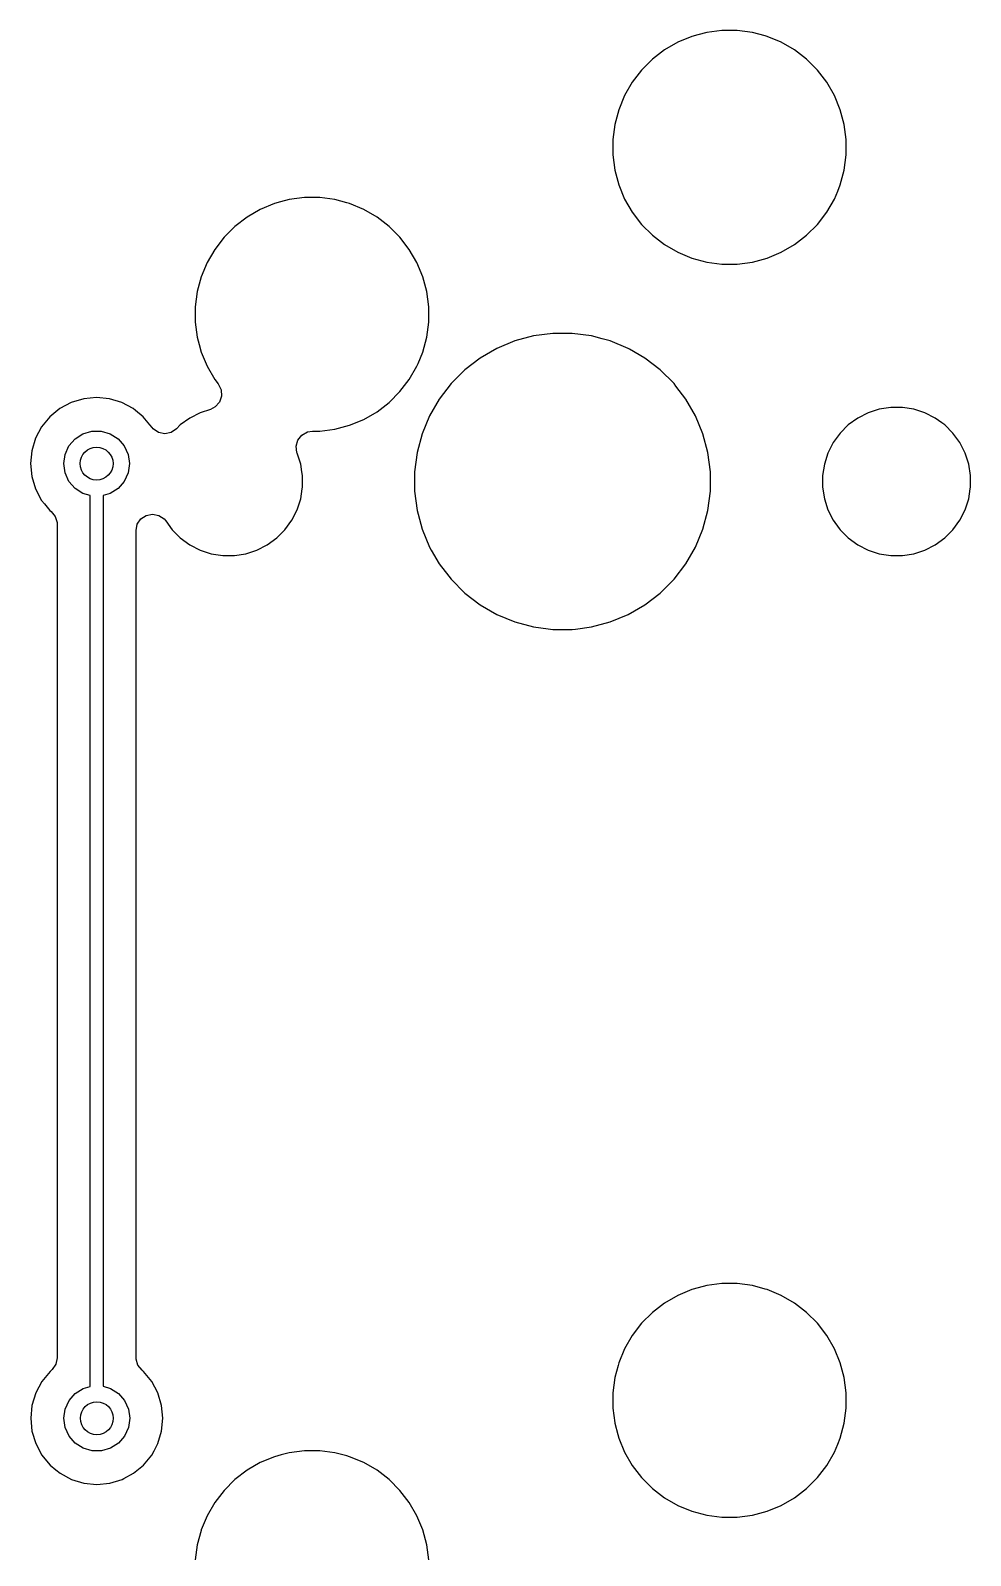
# Model space of a CAD drawing. Extents: x 17 to 170, y -181 to -32.
# Drawn here: x 117.38 to 131.68, y -69.65 to -46.47 of the extents above; entities that cross this region are included whole.
import ezdxf

# ---------------------------------------------------------------- set-up
doc = ezdxf.new("R2010")
doc.units = 0
doc.layers.add('BLACK', color=7, linetype='CONTINUOUS')

msp = doc.modelspace()

# ---------------------------------------------------------------- linework, layer by layer
at = {"layer": 'BLACK', "linetype": 'CONTINUOUS'}
for p, q in [((127.443051, -46.56012), (127.228041, -46.649179)), ((127.533832, -46.535795), (127.443051, -46.56012)), ((127.667874, -46.499879), (127.533832, -46.535795)), ((127.667878, -46.499878), (127.667874, -46.499879)), ((127.66788, -46.499878), (127.667878, -46.499878)), ((127.898628, -46.4695), (127.66788, -46.499878)), ((128.131372, -46.4695), (127.898628, -46.4695)), ((128.362119, -46.499878), (128.131372, -46.4695)), ((128.362126, -46.499879), (128.362119, -46.499878)), ((128.555271, -46.551632), (128.362126, -46.499879)), ((128.586948, -46.56012), (128.555271, -46.551632)), ((128.801958, -46.649179), (128.586948, -46.56012)), ((127.026467, -46.765558), (126.841819, -46.907244)), ((127.228032, -46.649184), (127.026467, -46.765558)), ((127.228041, -46.649179), (127.228032, -46.649184)), ((128.801967, -46.649184), (128.801958, -46.649179)), ((128.801969, -46.649185), (128.801967, -46.649184)), ((129.003532, -46.765558), (128.801969, -46.649185)), ((129.188181, -46.907244), (129.003532, -46.765558)), ((126.841815, -46.907247), (126.677247, -47.071815)), ((126.841819, -46.907244), (126.841815, -46.907247)), ((129.352756, -47.071819), (129.188181, -46.907244)), ((126.535558, -47.256467), (126.419184, -47.458032)), ((126.677244, -47.071819), (126.535558, -47.256467)), ((126.677247, -47.071815), (126.677244, -47.071819)), ((129.494442, -47.256468), (129.352756, -47.071819)), ((129.610815, -47.458031), (129.494442, -47.256468)), ((126.419179, -47.458041), (126.33012, -47.673051)), ((126.419184, -47.458032), (126.419179, -47.458041)), ((129.610815, -47.458032), (129.610815, -47.458031)), ((129.61082, -47.458041), (129.610815, -47.458032)), ((129.699879, -47.673051), (129.61082, -47.458041)), ((126.330118, -47.67306), (126.269879, -47.897874)), ((126.33012, -47.673051), (126.330118, -47.67306)), ((129.69988, -47.673055), (129.699879, -47.673051)), ((129.699882, -47.67306), (129.69988, -47.673055)), ((129.760121, -47.897874), (129.699882, -47.67306)), ((126.269879, -47.897874), (126.2395, -48.128628)), ((129.7905, -48.128628), (129.760121, -47.897874)), ((126.2395, -48.128628), (126.2395, -48.361372)), ((129.7905, -48.361372), (129.7905, -48.128628)), ((126.2395, -48.361372), (126.269879, -48.592126)), ((129.760121, -48.592126), (129.7905, -48.361372)), ((126.269879, -48.592126), (126.315465, -48.762253)), ((129.699882, -48.81694), (129.760121, -48.592126)), ((126.315465, -48.762253), (126.33012, -48.816948)), ((126.33012, -48.816948), (126.419179, -49.031958)), ((129.610815, -49.031969), (129.661435, -48.909762)), ((129.661435, -48.909762), (129.699879, -48.816948)), ((129.699879, -48.816945), (129.699882, -48.81694)), ((129.699879, -48.816948), (129.699879, -48.816945)), ((121.093051, -49.10012), (120.878041, -49.189179)), ((121.183832, -49.075795), (121.093051, -49.10012)), ((121.317874, -49.039879), (121.183832, -49.075795)), ((121.317878, -49.039878), (121.317874, -49.039879)), ((121.31788, -49.039878), (121.317878, -49.039878)), ((121.548628, -49.0095), (121.31788, -49.039878)), ((121.781372, -49.0095), (121.548628, -49.0095)), ((122.012119, -49.039878), (121.781372, -49.0095)), ((122.012126, -49.039879), (122.012119, -49.039878)), ((122.19675, -49.089349), (122.012126, -49.039879)), ((122.236948, -49.10012), (122.19675, -49.089349)), ((122.451958, -49.189179), (122.236948, -49.10012)), ((126.419179, -49.031958), (126.419184, -49.031967)), ((126.419184, -49.031967), (126.419185, -49.031969)), ((126.419185, -49.031969), (126.535558, -49.233532)), ((129.494442, -49.233532), (129.610815, -49.031969)), ((120.676467, -49.305558), (120.491819, -49.447244)), ((120.878032, -49.189184), (120.676467, -49.305558)), ((120.878041, -49.189179), (120.878032, -49.189184)), ((122.451967, -49.189184), (122.451958, -49.189179)), ((122.451969, -49.189185), (122.451967, -49.189184)), ((122.653532, -49.305558), (122.451969, -49.189185)), ((122.838181, -49.447244), (122.653532, -49.305558)), ((126.535558, -49.233532), (126.677244, -49.418181)), ((129.352756, -49.418181), (129.494442, -49.233532)), ((120.491815, -49.447247), (120.327247, -49.611815)), ((120.491819, -49.447244), (120.491815, -49.447247)), ((123.002756, -49.611819), (122.838181, -49.447244)), ((126.677244, -49.418181), (126.841819, -49.582756)), ((126.841819, -49.582756), (127.026468, -49.724442)), ((129.003532, -49.724442), (129.188181, -49.582756)), ((129.188181, -49.582756), (129.352756, -49.418181)), ((120.185558, -49.796467), (120.069184, -49.998032)), ((120.327244, -49.611819), (120.185558, -49.796467)), ((120.327247, -49.611815), (120.327244, -49.611819)), ((123.144442, -49.796468), (123.002756, -49.611819)), ((123.260815, -49.998031), (123.144442, -49.796468)), ((127.026468, -49.724442), (127.228031, -49.840815)), ((127.228031, -49.840815), (127.228034, -49.840816)), ((127.228034, -49.840816), (127.228041, -49.84082)), ((127.228041, -49.84082), (127.443051, -49.929879)), ((128.586948, -49.929879), (128.801958, -49.84082)), ((128.801958, -49.84082), (128.801961, -49.840818)), ((128.801961, -49.840818), (128.801969, -49.840815)), ((128.801969, -49.840815), (129.003532, -49.724442)), ((120.069179, -49.998041), (119.98012, -50.213051)), ((120.069184, -49.998032), (120.069179, -49.998041)), ((123.260815, -49.998032), (123.260815, -49.998031)), ((123.26082, -49.998041), (123.260815, -49.998032)), ((123.349879, -50.213051), (123.26082, -49.998041)), ((127.443051, -49.929879), (127.443055, -49.92988)), ((127.443055, -49.92988), (127.44306, -49.929882)), ((127.44306, -49.929882), (127.667874, -49.990121)), ((127.667874, -49.990121), (127.898628, -50.0205)), ((127.898628, -50.0205), (128.131372, -50.0205)), ((128.131372, -50.0205), (128.362126, -49.990121)), ((128.362126, -49.990121), (128.58694, -49.929882)), ((128.58694, -49.929882), (128.586945, -49.929879)), ((128.586945, -49.929879), (128.586948, -49.929879)), ((119.980118, -50.21306), (119.919879, -50.437874)), ((119.98012, -50.213051), (119.980118, -50.21306)), ((123.34988, -50.213055), (123.349879, -50.213051)), ((123.349882, -50.21306), (123.34988, -50.213055)), ((123.410121, -50.437874), (123.349882, -50.21306)), ((119.919879, -50.437874), (119.8895, -50.668628)), ((123.4405, -50.668628), (123.410121, -50.437874)), ((119.8895, -50.668628), (119.8895, -50.901372)), ((123.4405, -50.901372), (123.4405, -50.668628)), ((119.8895, -50.901372), (119.919879, -51.132126)), ((123.410121, -51.132126), (123.4405, -50.901372)), ((119.919879, -51.132126), (119.948975, -51.240712)), ((123.349882, -51.35694), (123.410121, -51.132126)), ((124.750049, -51.18936), (124.4775, -51.302253)), ((125.035011, -51.113006), (124.750049, -51.18936)), ((125.327493, -51.0745), (125.035011, -51.113006)), ((125.327494, -51.0745), (125.327493, -51.0745)), ((125.622506, -51.0745), (125.327494, -51.0745)), ((125.622507, -51.0745), (125.622506, -51.0745)), ((125.914989, -51.113006), (125.622507, -51.0745)), ((125.914993, -51.113007), (125.914988, -51.113006)), ((125.914988, -51.113006), (125.914989, -51.113006)), ((126.076555, -51.156297), (125.914993, -51.113007)), ((126.19995, -51.18936), (126.076555, -51.156297)), ((126.472499, -51.302253), (126.19995, -51.18936)), ((119.948975, -51.240712), (119.98012, -51.356948)), ((119.98012, -51.356948), (120.069179, -51.571958)), ((123.277986, -51.530516), (123.349879, -51.356948)), ((123.349879, -51.356945), (123.349882, -51.35694)), ((123.349879, -51.356948), (123.349879, -51.356945)), ((124.222005, -51.449762), (123.987963, -51.629349)), ((124.22201, -51.449759), (124.222005, -51.449762)), ((124.477496, -51.302255), (124.22201, -51.449759)), ((124.4775, -51.302253), (124.477496, -51.302255)), ((126.472503, -51.302255), (126.472499, -51.302253)), ((126.472505, -51.302256), (126.472503, -51.302255)), ((126.472507, -51.302257), (126.472505, -51.302256)), ((126.495313, -51.315424), (126.472507, -51.302257)), ((126.727989, -51.449759), (126.495313, -51.315424)), ((126.727994, -51.449762), (126.727989, -51.449759)), ((126.962036, -51.629349), (126.727994, -51.449762)), ((120.069179, -51.571958), (120.069184, -51.571967)), ((120.069184, -51.571967), (120.069185, -51.571969)), ((120.069185, -51.571969), (120.185558, -51.773532)), ((123.144442, -51.773532), (123.260815, -51.571969)), ((123.260815, -51.571969), (123.277986, -51.530516)), ((123.987963, -51.629349), (123.779349, -51.837963)), ((126.962037, -51.62935), (126.962036, -51.629349)), ((126.962042, -51.629354), (126.962037, -51.62935)), ((127.170646, -51.837958), (126.962042, -51.629354)), ((120.185558, -51.773532), (120.18556, -51.773535)), ((120.18556, -51.773535), (120.185561, -51.773536)), ((120.185561, -51.773536), (120.238925, -51.843082)), ((120.238925, -51.843082), (120.281896, -51.930217)), ((123.002756, -51.958181), (123.144442, -51.773532)), ((123.779349, -51.837963), (123.599762, -52.072005)), ((127.170649, -51.837962), (127.170646, -51.837958)), ((127.17065, -51.837963), (127.170649, -51.837962)), ((127.198148, -51.873799), (127.17065, -51.837963)), ((127.350238, -52.072006), (127.198148, -51.873799)), ((118.00344, -52.12514), (117.829637, -52.21804)), ((118.003448, -52.125137), (118.00344, -52.12514)), ((118.192042, -52.067927), (118.003448, -52.125137)), ((118.388174, -52.048611), (118.192042, -52.067927)), ((118.584305, -52.067927), (118.388174, -52.048611)), ((118.772899, -52.125137), (118.584305, -52.067927)), ((118.772907, -52.12514), (118.772899, -52.125137)), ((118.94671, -52.21804), (118.772907, -52.12514)), ((120.25702, -52.119163), (120.192961, -52.192208)), ((120.28825, -52.027164), (120.25702, -52.119163)), ((120.281896, -51.930217), (120.28825, -52.027164)), ((122.653532, -52.264442), (122.838181, -52.122756)), ((122.838181, -52.122756), (123.002756, -51.958181)), ((123.599759, -52.07201), (123.452255, -52.327496)), ((123.599762, -52.072005), (123.599759, -52.07201)), ((127.497743, -52.327493), (127.350238, -52.072006)), ((117.677288, -52.343072), (117.552262, -52.495415)), ((117.677294, -52.343066), (117.677288, -52.343072)), ((117.829637, -52.21804), (117.677294, -52.343066)), ((118.98049, -52.245763), (118.94671, -52.21804)), ((119.099057, -52.343069), (118.98049, -52.245763)), ((119.20037, -52.466519), (119.099057, -52.343069)), ((119.80511, -52.362385), (119.661787, -52.466516)), ((119.962947, -52.281963), (119.80511, -52.362385)), ((119.962965, -52.281955), (119.962947, -52.281963)), ((120.118325, -52.231476), (119.962965, -52.281955)), ((120.192961, -52.192208), (120.118325, -52.231476)), ((122.236948, -52.469879), (122.451958, -52.38082)), ((122.451958, -52.38082), (122.451961, -52.380818)), ((122.451961, -52.380818), (122.451969, -52.380815)), ((122.451969, -52.380815), (122.653532, -52.264442)), ((123.452253, -52.3275), (123.33936, -52.600049)), ((123.452255, -52.327496), (123.452253, -52.3275)), ((127.610639, -52.600048), (127.497743, -52.327493)), ((129.96511, -52.362385), (129.821789, -52.466514)), ((130.122947, -52.281963), (129.96511, -52.362385)), ((130.122956, -52.281959), (130.122947, -52.281963)), ((130.122958, -52.281958), (130.122956, -52.281958)), ((130.122956, -52.281958), (130.122956, -52.281959)), ((130.291445, -52.227214), (130.122958, -52.281958)), ((130.291448, -52.227213), (130.291445, -52.227214)), ((130.29145, -52.227213), (130.291448, -52.227213)), ((130.291456, -52.227211), (130.29145, -52.227213)), ((130.466411, -52.1995), (130.291456, -52.227211)), ((130.466421, -52.1995), (130.466411, -52.1995)), ((130.643579, -52.1995), (130.466421, -52.1995)), ((130.643588, -52.1995), (130.643579, -52.1995)), ((130.818543, -52.227211), (130.643588, -52.1995)), ((130.818549, -52.227213), (130.818543, -52.227211)), ((130.818555, -52.227214), (130.818549, -52.227213)), ((130.987042, -52.281958), (130.818555, -52.227214)), ((130.98705, -52.281962), (130.987042, -52.281958)), ((130.987052, -52.281963), (130.98705, -52.281962)), ((131.144889, -52.362385), (130.987052, -52.281963)), ((131.243504, -52.434033), (131.144889, -52.362385)), ((117.552262, -52.495415), (117.459362, -52.669218)), ((118.060744, -52.676077), (118.180466, -52.599136)), ((118.180466, -52.599136), (118.317017, -52.559041)), ((118.317017, -52.559041), (118.459331, -52.559041)), ((118.459331, -52.559041), (118.595882, -52.599136)), ((118.595882, -52.599136), (118.715604, -52.676077)), ((119.231845, -52.504871), (119.20037, -52.466519)), ((119.232502, -52.504331), (119.231845, -52.504871)), ((119.250229, -52.525931), (119.232502, -52.504331)), ((119.33101, -52.579908), (119.250229, -52.525931)), ((119.426298, -52.598863), (119.33101, -52.579908)), ((119.521586, -52.57991), (119.426298, -52.598863)), ((119.602368, -52.525934), (119.521586, -52.57991)), ((119.661783, -52.466519), (119.602368, -52.525934)), ((119.661787, -52.466516), (119.661783, -52.466519)), ((121.450879, -52.696455), (121.511028, -52.620158)), ((121.511028, -52.620158), (121.595795, -52.572686)), ((121.595795, -52.572686), (121.672739, -52.5605)), ((121.672739, -52.5605), (121.781372, -52.5605)), ((121.781372, -52.5605), (122.012126, -52.530121)), ((122.012126, -52.530121), (122.23694, -52.469882)), ((122.23694, -52.469882), (122.236945, -52.469879)), ((122.236945, -52.469879), (122.236948, -52.469879)), ((123.33936, -52.600049), (123.263006, -52.885011)), ((127.686993, -52.885007), (127.610639, -52.600048)), ((129.696514, -52.591789), (129.592385, -52.73511)), ((129.821789, -52.466514), (129.696514, -52.591789)), ((131.288214, -52.466517), (131.243504, -52.434033)), ((131.413483, -52.591786), (131.288214, -52.466517)), ((131.517614, -52.73511), (131.413483, -52.591786)), ((117.459359, -52.669226), (117.402149, -52.85782)), ((117.459362, -52.669218), (117.459359, -52.669226)), ((117.908428, -52.913086), (117.967547, -52.783632)), ((117.967547, -52.783632), (118.060744, -52.676077)), ((118.715604, -52.676077), (118.808801, -52.783632)), ((118.808801, -52.783632), (118.86792, -52.913086)), ((121.424507, -52.789962), (121.450879, -52.696455)), ((121.435925, -52.886444), (121.424507, -52.789962)), ((129.592385, -52.73511), (129.511963, -52.892947)), ((131.598042, -52.892958), (131.517614, -52.73511)), ((117.402149, -52.85782), (117.382833, -53.053952)), ((117.382833, -53.053952), (117.402149, -53.250083)), ((117.888174, -53.053952), (117.908428, -52.913086)), ((117.908428, -53.194818), (117.888174, -53.053952)), ((118.86792, -52.913086), (118.888174, -53.053952)), ((118.888174, -53.053952), (118.86792, -53.194818)), ((121.43804, -52.892955), (121.435925, -52.886444)), ((121.438042, -52.892958), (121.43804, -52.892955)), ((121.492786, -53.061445), (121.438042, -52.892958)), ((121.492787, -53.061454), (121.492786, -53.061445)), ((121.492788, -53.061456), (121.492787, -53.061454)), ((121.511167, -53.177493), (121.492788, -53.061456)), ((123.263006, -52.885011), (123.2245, -53.177493)), ((127.7255, -53.177494), (127.686993, -52.885007)), ((129.457211, -53.061456), (129.4295, -53.236411)), ((129.457213, -53.06145), (129.457211, -53.061456)), ((129.457214, -53.061445), (129.457213, -53.061448)), ((129.457213, -53.061448), (129.457213, -53.06145)), ((129.511958, -52.892958), (129.457214, -53.061445)), ((129.511963, -52.892947), (129.511958, -52.892956)), ((129.511958, -52.892956), (129.511958, -52.892958)), ((131.652786, -53.061445), (131.598042, -52.892958)), ((131.652787, -53.061454), (131.652786, -53.061445)), ((131.652788, -53.061456), (131.652787, -53.061454)), ((131.680499, -53.236411), (131.652788, -53.061456)), ((117.402149, -53.250083), (117.459359, -53.438677)), ((117.967547, -53.324272), (117.908428, -53.194818)), ((118.86792, -53.194818), (118.808801, -53.324272)), ((121.520499, -53.236411), (121.511167, -53.177493)), ((121.5205, -53.236423), (121.520499, -53.236411)), ((121.5205, -53.413576), (121.5205, -53.236423)), ((123.2245, -53.177493), (123.2245, -53.472506)), ((127.7255, -53.236411), (127.7255, -53.177494)), ((127.7255, -53.472506), (127.7255, -53.236411)), ((129.4295, -53.236411), (129.4295, -53.413588)), ((131.6805, -53.236423), (131.680499, -53.236411)), ((131.6805, -53.413576), (131.6805, -53.236423)), ((117.459359, -53.438677), (117.459362, -53.438685)), ((117.459362, -53.438685), (117.552262, -53.612488)), ((118.060744, -53.431827), (117.967547, -53.324272)), ((118.180466, -53.508768), (118.060744, -53.431827)), ((118.288174, -53.540393), (118.180466, -53.508768)), ((118.288174, -67.080678), (118.288174, -53.540393)), ((118.595882, -53.508768), (118.488174, -53.540393)), ((118.488174, -53.540393), (118.488174, -67.078533)), ((118.715604, -53.431827), (118.595882, -53.508768)), ((118.808801, -53.324272), (118.715604, -53.431827)), ((121.492786, -53.588555), (121.516524, -53.438685)), ((121.516524, -53.438685), (121.520499, -53.413588)), ((121.520499, -53.413588), (121.5205, -53.413576)), ((123.2245, -53.472506), (123.262985, -53.764831)), ((127.686993, -53.764993), (127.7255, -53.472506)), ((129.4295, -53.413588), (129.457211, -53.588543)), ((131.652786, -53.588555), (131.676524, -53.438685)), ((131.676524, -53.438685), (131.680499, -53.413588)), ((131.680499, -53.413588), (131.6805, -53.413576)), ((117.552262, -53.612488), (117.594626, -53.664108)), ((117.594626, -53.664108), (117.677291, -53.764835)), ((117.677291, -53.764835), (117.696639, -53.780714)), ((117.696639, -53.780714), (117.758272, -53.855814)), ((121.357614, -53.91489), (121.438042, -53.757042)), ((121.438042, -53.757042), (121.492786, -53.588555)), ((123.262985, -53.764831), (123.263007, -53.764993)), ((123.263007, -53.764993), (123.278152, -53.821516)), ((127.610639, -54.049952), (127.686993, -53.764993)), ((129.457211, -53.588543), (129.457213, -53.588549)), ((129.457213, -53.588549), (129.457214, -53.588555)), ((129.457214, -53.588555), (129.511958, -53.757042)), ((129.511958, -53.757042), (129.511959, -53.757043)), ((129.511959, -53.757043), (129.511963, -53.757052)), ((129.511963, -53.757052), (129.592385, -53.914889)), ((131.517614, -53.91489), (131.598042, -53.757042)), ((131.598042, -53.757042), (131.652786, -53.588555)), ((117.758272, -53.855814), (117.786475, -53.948786)), ((117.786475, -53.948786), (117.787674, -53.973192)), ((117.787674, -53.973192), (117.787674, -66.649804)), ((118.988674, -54.070516), (119.007628, -53.975228)), ((119.007628, -53.975228), (119.061604, -53.894446)), ((119.061604, -53.894446), (119.142386, -53.84047)), ((119.142386, -53.84047), (119.237674, -53.821516)), ((119.237674, -53.821516), (119.332962, -53.84047)), ((119.332962, -53.84047), (119.413744, -53.894446)), ((119.413744, -53.894446), (119.439118, -53.924155)), ((119.439118, -53.924155), (119.536517, -54.058214)), ((121.253483, -54.058214), (121.357614, -53.91489)), ((123.278152, -53.821516), (123.33936, -54.04995)), ((129.592385, -53.914889), (129.68401, -54.041)), ((131.413483, -54.058214), (131.517614, -53.91489)), ((118.988674, -66.64381), (118.988674, -54.070516)), ((119.536517, -54.058214), (119.661786, -54.183483)), ((119.661786, -54.183483), (119.80511, -54.287614)), ((120.98489, -54.287614), (121.128214, -54.183483)), ((121.128214, -54.183483), (121.253483, -54.058214)), ((123.33936, -54.04995), (123.452253, -54.322499)), ((127.497743, -54.322507), (127.610639, -54.049952)), ((129.68401, -54.041), (129.696517, -54.058214)), ((129.696517, -54.058214), (129.821786, -54.183483)), ((129.821786, -54.183483), (129.96511, -54.287614)), ((131.14489, -54.287614), (131.288214, -54.183483)), ((131.288214, -54.183483), (131.413483, -54.058214)), ((119.80511, -54.287614), (119.962958, -54.368042)), ((119.962958, -54.368042), (120.131445, -54.422786)), ((120.131445, -54.422786), (120.131454, -54.422787)), ((120.131454, -54.422787), (120.131456, -54.422788)), ((120.131456, -54.422788), (120.306411, -54.450499)), ((120.306411, -54.450499), (120.306418, -54.450499)), ((120.306418, -54.450499), (120.306421, -54.4505)), ((120.306421, -54.4505), (120.306424, -54.4505)), ((120.306424, -54.4505), (120.483576, -54.4505)), ((120.483576, -54.4505), (120.483579, -54.4505)), ((120.483579, -54.4505), (120.483582, -54.450499)), ((120.483582, -54.450499), (120.483588, -54.450499)), ((120.483588, -54.450499), (120.658543, -54.422788)), ((120.658543, -54.422787), (120.658555, -54.422786)), ((120.658543, -54.422788), (120.658543, -54.422787)), ((120.658555, -54.422786), (120.827042, -54.368042)), ((120.827042, -54.368042), (120.98489, -54.287614)), ((123.452253, -54.322499), (123.452255, -54.322503)), ((123.452255, -54.322503), (123.452257, -54.322507)), ((123.452257, -54.322507), (123.478547, -54.368042)), ((123.478547, -54.368042), (123.599759, -54.577989)), ((127.350238, -54.577994), (127.497743, -54.322507)), ((129.96511, -54.287614), (130.122958, -54.368042)), ((130.122958, -54.368042), (130.291445, -54.422786)), ((130.291445, -54.422786), (130.291454, -54.422787)), ((130.291454, -54.422787), (130.291456, -54.422788)), ((130.291456, -54.422788), (130.466411, -54.450499)), ((130.466411, -54.450499), (130.466418, -54.450499)), ((130.466418, -54.450499), (130.466421, -54.4505)), ((130.466421, -54.4505), (130.466424, -54.4505)), ((130.466424, -54.4505), (130.643576, -54.4505)), ((130.643576, -54.4505), (130.643579, -54.4505)), ((130.643579, -54.4505), (130.643582, -54.450499)), ((130.643582, -54.450499), (130.643588, -54.450499)), ((130.643588, -54.450499), (130.818543, -54.422788)), ((130.818543, -54.422787), (130.818555, -54.422786)), ((130.818543, -54.422788), (130.818543, -54.422787)), ((130.818555, -54.422786), (130.987042, -54.368042)), ((130.987042, -54.368042), (131.14489, -54.287614)), ((123.599759, -54.577989), (123.599762, -54.577994)), ((123.599762, -54.577994), (123.744024, -54.766)), ((127.170646, -54.812042), (127.350238, -54.577994)), ((123.744024, -54.766), (123.779354, -54.812042)), ((123.779354, -54.812042), (123.987958, -55.020646)), ((126.962042, -55.020646), (127.170646, -54.812042)), ((123.987958, -55.020646), (124.222006, -55.200238)), ((126.727994, -55.200238), (126.962042, -55.020646)), ((124.222006, -55.200238), (124.477493, -55.347743)), ((124.477493, -55.347743), (124.750048, -55.460639)), ((126.199952, -55.460639), (126.472507, -55.347743)), ((126.472507, -55.347743), (126.727994, -55.200238)), ((124.750048, -55.460639), (125.035007, -55.536993)), ((125.035007, -55.536993), (125.254372, -55.565873)), ((125.254372, -55.565873), (125.327493, -55.5755)), ((125.327493, -55.5755), (125.327494, -55.5755)), ((125.327494, -55.5755), (125.622507, -55.5755)), ((125.622507, -55.5755), (125.671253, -55.569082)), ((125.671253, -55.569082), (125.914993, -55.536993)), ((125.914993, -55.536993), (126.199952, -55.460639)), ((127.538354, -65.584584), (127.443051, -65.61012)), ((127.667874, -65.549879), (127.538354, -65.584584)), ((127.667878, -65.549878), (127.667874, -65.549879)), ((127.66788, -65.549878), (127.667878, -65.549878)), ((127.898628, -65.5195), (127.66788, -65.549878)), ((128.131372, -65.5195), (127.898628, -65.5195)), ((128.362119, -65.549878), (128.131372, -65.5195)), ((128.362126, -65.549879), (128.362119, -65.549878)), ((128.555271, -65.601632), (128.362126, -65.549879)), ((128.586948, -65.61012), (128.555271, -65.601632)), ((127.026467, -65.815558), (126.841819, -65.957244)), ((127.228032, -65.699184), (127.026467, -65.815558)), ((127.228041, -65.699179), (127.228032, -65.699184)), ((127.443051, -65.61012), (127.228041, -65.699179)), ((128.801958, -65.699179), (128.586948, -65.61012)), ((128.801967, -65.699184), (128.801958, -65.699179)), ((128.801969, -65.699185), (128.801967, -65.699184)), ((129.003532, -65.815558), (128.801969, -65.699185)), ((129.188181, -65.957244), (129.003532, -65.815558)), ((126.841815, -65.957247), (126.677247, -66.121815)), ((126.841819, -65.957244), (126.841815, -65.957247)), ((129.352756, -66.121819), (129.188181, -65.957244)), ((126.677244, -66.121819), (126.535558, -66.306467)), ((126.677247, -66.121815), (126.677244, -66.121819)), ((129.494442, -66.306468), (129.352756, -66.121819)), ((126.419179, -66.508041), (126.33012, -66.723051)), ((126.419184, -66.508032), (126.419179, -66.508041)), ((126.535558, -66.306467), (126.419184, -66.508032)), ((129.610815, -66.508031), (129.494442, -66.306468)), ((129.610815, -66.508032), (129.610815, -66.508031)), ((129.61082, -66.508041), (129.610815, -66.508032)), ((129.699879, -66.723051), (129.61082, -66.508041)), ((117.76872, -66.745092), (117.714744, -66.825874)), ((117.787674, -66.649804), (117.76872, -66.745092)), ((118.989873, -66.668212), (118.988674, -66.64381)), ((119.018074, -66.761184), (118.989873, -66.668212)), ((119.079707, -66.836287), (119.018074, -66.761184)), ((126.319797, -66.761578), (126.269879, -66.947874)), ((126.33012, -66.723051), (126.319797, -66.761578)), ((129.69988, -66.723055), (129.699879, -66.723051)), ((129.699882, -66.72306), (129.69988, -66.723055)), ((129.760121, -66.947874), (129.699882, -66.72306)), ((117.680945, -66.855162), (117.555914, -67.007511)), ((117.696639, -66.842283), (117.680945, -66.855162)), ((117.714744, -66.825874), (117.696639, -66.842283)), ((119.102702, -66.855159), (119.079707, -66.836287)), ((119.102709, -66.855165), (119.102702, -66.855159)), ((119.102711, -66.855168), (119.102709, -66.855165)), ((119.227737, -67.007511), (119.102711, -66.855168)), ((126.269878, -66.94788), (126.2395, -67.178628)), ((126.269879, -66.947874), (126.269878, -66.947878)), ((126.269878, -66.947878), (126.269878, -66.94788)), ((129.7905, -67.178628), (129.760121, -66.947874)), ((117.463011, -67.181322), (117.405801, -67.369916)), ((117.463014, -67.181314), (117.463011, -67.181322)), ((117.555914, -67.007511), (117.463014, -67.181314)), ((117.971199, -67.295728), (118.064396, -67.188173)), ((118.064396, -67.188173), (118.184118, -67.111232)), ((118.184118, -67.111232), (118.288174, -67.080678)), ((118.488174, -67.078533), (118.599534, -67.111232)), ((118.599534, -67.111232), (118.719256, -67.188173)), ((118.719256, -67.188173), (118.812453, -67.295728)), ((119.319201, -67.178628), (119.227737, -67.007511)), ((119.320637, -67.181314), (119.319201, -67.178628)), ((119.320638, -67.181318), (119.320637, -67.181314)), ((119.32064, -67.181321), (119.320638, -67.181318)), ((119.37785, -67.369916), (119.32064, -67.181321)), ((126.2395, -67.178628), (126.2395, -67.411371)), ((129.7905, -67.411372), (129.7905, -67.178628)), ((117.405801, -67.369916), (117.386485, -67.566048)), ((117.891826, -67.566048), (117.91208, -67.425182)), ((117.91208, -67.425182), (117.971199, -67.295728)), ((118.812453, -67.295728), (118.871572, -67.425182)), ((118.871572, -67.425182), (118.891826, -67.566048)), ((119.397167, -67.566048), (119.37785, -67.369916)), ((126.2395, -67.411371), (126.269194, -67.636927)), ((129.760121, -67.642126), (129.7905, -67.411372)), ((117.386485, -67.566048), (117.405801, -67.762179)), ((117.91208, -67.706914), (117.891826, -67.566048)), ((118.891826, -67.566048), (118.871572, -67.706914)), ((119.37785, -67.76218), (119.397167, -67.566048)), ((126.269194, -67.636927), (126.269879, -67.642126)), ((126.269879, -67.642126), (126.315465, -67.812253)), ((129.699882, -67.86694), (129.760121, -67.642126)), ((117.405801, -67.762179), (117.463011, -67.950773)), ((117.971199, -67.836368), (117.91208, -67.706914)), ((118.064396, -67.943923), (117.971199, -67.836368)), ((118.812453, -67.836368), (118.719256, -67.943923)), ((118.871572, -67.706914), (118.812453, -67.836368)), ((119.32064, -67.950775), (119.37785, -67.76218)), ((126.315465, -67.812253), (126.33012, -67.866948)), ((126.33012, -67.866948), (126.419179, -68.081958)), ((129.661435, -67.959762), (129.699879, -67.866948)), ((129.699879, -67.866945), (129.699882, -67.86694)), ((129.699879, -67.866948), (129.699879, -67.866945)), ((117.463011, -67.950773), (117.463014, -67.950781)), ((117.463014, -67.950781), (117.555914, -68.124584)), ((117.555914, -68.124584), (117.576871, -68.15012)), ((117.576871, -68.15012), (117.680943, -68.276931)), ((118.184118, -68.020864), (118.064396, -67.943923)), ((118.320669, -68.060959), (118.184118, -68.020864)), ((118.462983, -68.060959), (118.320669, -68.060959)), ((118.599534, -68.020864), (118.462983, -68.060959)), ((118.719256, -67.943923), (118.599534, -68.020864)), ((119.102709, -68.276931), (119.227736, -68.124586)), ((119.227736, -68.124586), (119.262525, -68.0595)), ((119.262525, -68.0595), (119.320637, -67.950781)), ((119.320637, -67.950779), (119.32064, -67.950775)), ((119.320637, -67.950781), (119.320637, -67.950779)), ((121.093051, -68.15012), (120.878041, -68.239179)), ((121.194583, -68.122915), (121.093051, -68.15012)), ((121.317874, -68.089879), (121.194583, -68.122915)), ((121.317878, -68.089878), (121.317874, -68.089879)), ((121.31788, -68.089878), (121.317878, -68.089878)), ((121.548628, -68.0595), (121.31788, -68.089878)), ((121.781372, -68.0595), (121.548628, -68.0595)), ((122.012119, -68.089878), (121.781372, -68.0595)), ((122.012126, -68.089879), (122.012119, -68.089878)), ((122.19675, -68.139349), (122.012126, -68.089879)), ((122.236948, -68.15012), (122.19675, -68.139349)), ((122.451958, -68.239179), (122.236948, -68.15012)), ((126.419179, -68.081958), (126.419184, -68.081967)), ((126.419184, -68.081967), (126.419185, -68.081969)), ((126.419185, -68.081969), (126.535558, -68.283532)), ((129.494442, -68.283532), (129.610815, -68.081969)), ((129.610815, -68.081969), (129.661435, -67.959762)), ((117.680943, -68.276931), (117.767489, -68.347958)), ((117.767489, -68.347958), (117.833289, -68.401959)), ((118.950364, -68.401958), (119.102709, -68.276931)), ((120.676467, -68.355558), (120.491819, -68.497244)), ((120.878032, -68.239184), (120.676467, -68.355558)), ((120.878041, -68.239179), (120.878032, -68.239184)), ((122.451967, -68.239184), (122.451958, -68.239179)), ((122.451969, -68.239185), (122.451967, -68.239184)), ((122.653532, -68.355558), (122.451969, -68.239185)), ((122.838181, -68.497244), (122.653532, -68.355558)), ((126.535558, -68.283532), (126.677244, -68.468181)), ((129.352756, -68.468181), (129.494442, -68.283532)), ((117.833289, -68.401959), (118.007092, -68.494859)), ((118.007092, -68.494859), (118.007096, -68.49486)), ((118.007096, -68.49486), (118.007099, -68.494862)), ((118.007099, -68.494862), (118.195694, -68.552072)), ((118.195694, -68.552072), (118.391826, -68.571389)), ((118.391826, -68.571389), (118.587958, -68.552072)), ((118.587958, -68.552072), (118.776553, -68.494862)), ((118.776553, -68.494862), (118.800684, -68.481964)), ((118.800684, -68.481964), (118.950362, -68.401959)), ((118.950361, -68.401959), (118.950364, -68.401958)), ((118.950362, -68.401959), (118.950361, -68.401959)), ((120.491815, -68.497247), (120.327247, -68.661815)), ((120.491819, -68.497244), (120.491815, -68.497247)), ((123.002756, -68.661819), (122.838181, -68.497244)), ((126.677244, -68.468181), (126.841819, -68.632756)), ((129.188181, -68.632756), (129.352756, -68.468181)), ((120.185558, -68.846467), (120.069184, -69.048032)), ((120.327244, -68.661819), (120.185558, -68.846467)), ((120.327247, -68.661815), (120.327244, -68.661819)), ((123.144442, -68.846468), (123.002756, -68.661819)), ((123.260815, -69.048031), (123.144442, -68.846468)), ((126.841819, -68.632756), (127.026468, -68.774442)), ((127.026468, -68.774442), (127.228031, -68.890815)), ((128.801969, -68.890815), (129.003532, -68.774442)), ((129.003532, -68.774442), (129.188181, -68.632756)), ((120.069179, -69.048041), (119.98012, -69.263051)), ((120.069184, -69.048032), (120.069179, -69.048041)), ((123.260815, -69.048032), (123.260815, -69.048031)), ((123.26082, -69.048041), (123.260815, -69.048032)), ((123.349879, -69.263051), (123.26082, -69.048041)), ((127.228031, -68.890815), (127.228034, -68.890816)), ((127.228034, -68.890816), (127.228041, -68.89082)), ((127.228041, -68.89082), (127.443051, -68.979879)), ((127.443051, -68.979879), (127.443055, -68.97988)), ((127.443055, -68.97988), (127.44306, -68.979882)), ((127.44306, -68.979882), (127.667874, -69.040121)), ((127.667874, -69.040121), (127.898628, -69.0705)), ((127.898628, -69.0705), (128.131372, -69.0705)), ((128.131372, -69.0705), (128.362126, -69.040121)), ((128.362126, -69.040121), (128.58694, -68.979882)), ((128.58694, -68.979882), (128.586945, -68.979879)), ((128.586945, -68.979879), (128.586948, -68.979879)), ((128.586948, -68.979879), (128.801958, -68.89082)), ((128.801958, -68.89082), (128.801961, -68.890818)), ((128.801961, -68.890818), (128.801969, -68.890815)), ((119.977896, -69.271352), (119.919879, -69.487874)), ((119.98012, -69.263051), (119.977896, -69.271352)), ((123.34988, -69.263055), (123.349879, -69.263051)), ((123.349882, -69.26306), (123.34988, -69.263055)), ((123.410121, -69.487874), (123.349882, -69.26306)), ((119.919879, -69.487874), (119.8895, -69.718628)), ((123.4405, -69.718628), (123.410121, -69.487874))]:
    msp.add_line(p, q, dxfattribs=at)
at = {"layer": 'BLACK'}
for centre in [(118.388174, -53.053952), (118.391826, -67.566048)]:
    msp.add_circle(centre, 0.25, dxfattribs=at)

doc.saveas('drawing.dxf')
